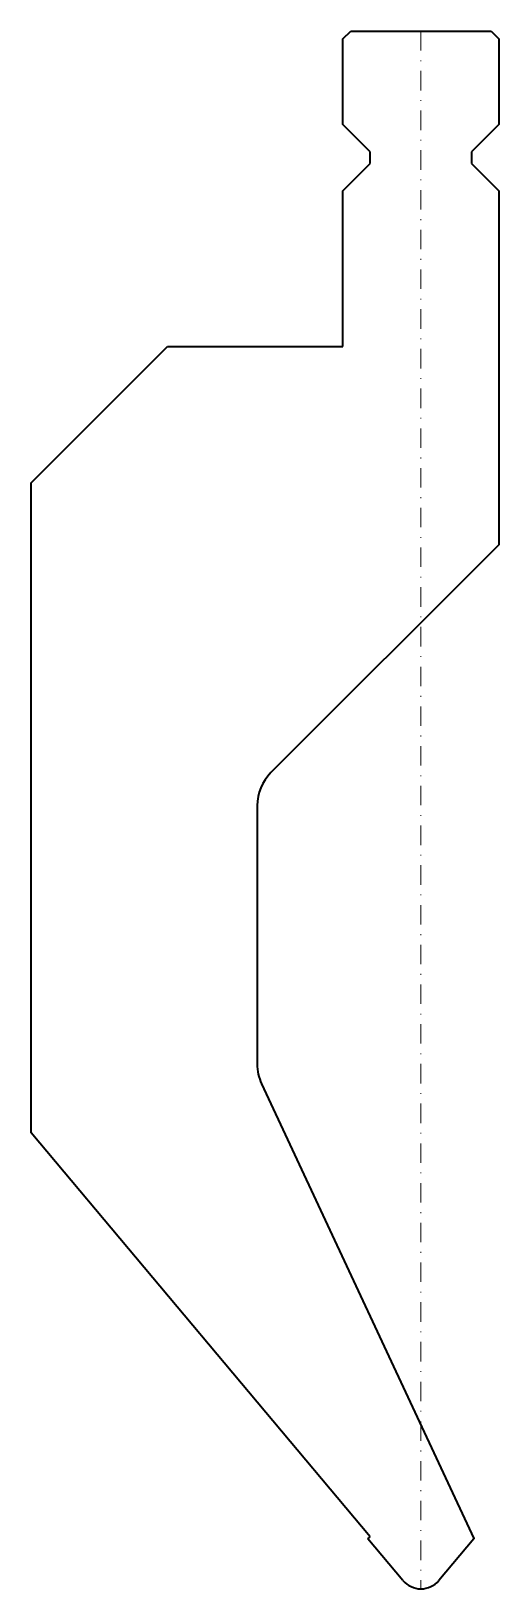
# Model space of a CAD drawing. Header units: millimetres. Extents: x -50 to 10, y 0 to 200.
import ezdxf

# ---------------------------------------------------------------- set-up
doc = ezdxf.new("R2010")
doc.units = ezdxf.units.MM
doc.header["$LTSCALE"] = 5
doc.linetypes.add('AUSGEZOGEN', pattern=[0])
doc.linetypes.add('DASHDOT', pattern=[1, 0.5, -0.25, 0, -0.25])
doc.layers.add('2', color=7, linetype='Continuous')
doc.layers.add('5', color=3, linetype='Continuous', true_color=0x00ff00)

msp = doc.modelspace()

# ---------------------------------------------------------------- linework, layer by layer
at = {"layer": '2', "color": 7, "linetype": 'AUSGEZOGEN', "lineweight": 35}
for p, q in [((-10, 199), (-9, 200)), ((-10, 188), (-10, 199)), ((-9, 200), (9, 200)), ((9, 200), (10, 199)), ((10, 199), (10, 188)), ((-6.5, 184.5), (-10, 188)), ((10, 188), (6.5, 184.5)), ((-6.5, 183), (-6.5, 184.5)), ((6.5, 184.5), (6.5, 183)), ((-10, 179.5), (-6.5, 183)), ((6.5, 183), (10, 179.5)), ((-10, 159.5), (-10, 179.5)), ((10, 179.5), (10, 134.05)), ((-50, 142), (-32.5, 159.5)), ((-32.5, 159.5), (-10, 159.5)), ((-50, 58.54), (-50, 142)), ((10, 134.05), (-19.24, 104.8)), ((-21, 100.56), (-21, 67.38)), ((-20.44, 64.84), (6.79, 6.46)), ((-6.49, 6.69), (-50, 58.54)), ((-6.8, 6.43), (-6.49, 6.69)), ((-2.3, 1.07), (-6.8, 6.43)), ((6.79, 6.42), (2.3, 1.07)), ((6.79, 6.46), (6.79, 6.42))]:
    msp.add_line(p, q, dxfattribs=at)
for centre, radius, start, end in [((-15, 100.56), 6, 135, 180), ((-15, 67.38), 6, 180, 205), ((0, 3), 3, 220, 320)]:
    msp.add_arc(centre, radius, start, end, dxfattribs=at)
at = {"layer": '5', "color": 3, "linetype": 'DASHDOT', "lineweight": 18, "true_color": 0x00ff00}
msp.add_line((0, 200), (0, 0), dxfattribs=at)

doc.saveas('drawing.dxf')
